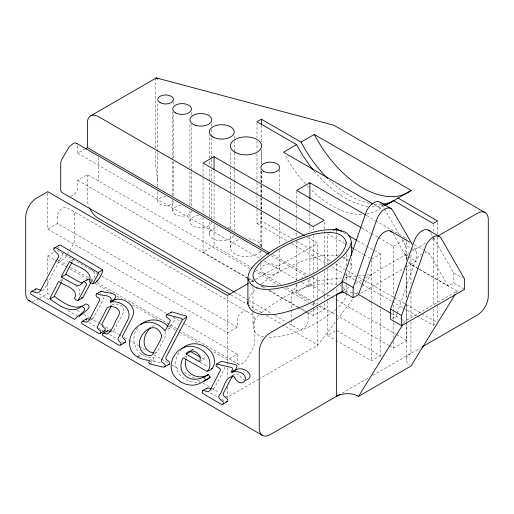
<?xml version="1.0" encoding="UTF-8"?>
<svg xmlns="http://www.w3.org/2000/svg" width="514" height="514" viewBox="0 0 514 514"><rect width="100%" height="100%" fill="white"/><g stroke="black" fill="none" stroke-linecap="round" stroke-linejoin="round"><path stroke-width="0.39" stroke-dasharray="2.57 1.93" d="M155.369 148.135L155.369 83.743L155.819 78.828M157.804 186.794L157.804 152.343M157.804 151.54L157.804 101.868M172.768 210.759L172.768 199.541M172.768 195.532L172.768 160.278M172.768 159.481L172.768 111.403M173.385 195.609L173.385 161.158M173.385 157.952L173.385 112.283M189.936 221.566L189.936 210.348M189.936 205.542L189.936 171.091M189.936 167.885L189.936 123.019M191.465 205.947L191.465 171.496M191.465 170.693L191.465 124.227M209.307 233.652L209.307 221.63M209.307 216.824L209.307 181.571M209.307 180.767L209.307 167.949M209.307 158.338L209.307 135.098M211.749 218.36L211.749 183.909M211.749 180.703L211.749 169.492M211.749 166.285L211.749 159.07M211.749 158.273L211.749 137.437M211.749 136.64L211.749 129.425M211.749 126.226L211.749 123.019M230.426 247.645L230.426 233.221M230.426 228.415L230.426 193.958M230.426 193.161L230.426 179.54M230.426 178.737L230.426 167.519M230.426 164.313L230.426 149.895M234.236 231.249L234.236 196.798M234.236 193.592L234.236 182.374M234.236 181.571L234.236 169.556M234.236 168.753L234.236 152.729M234.236 151.926L234.236 141.511M261.581 212.391L261.581 247.645A15.581 8.995 0 0 0 247.356 238.682M261.581 209.185L261.581 198.77M261.581 182.746L261.581 171.528M261.581 163.516L261.581 149.895M317.825 297.368L317.825 275.144M317.825 269.574L317.825 243.315L307.411 237.301M346.256 293.288C346.32 299.617 341.431 304.513 337.023 308.432M225.003 367.169L222.755 372.387L214.621 387.64L213.349 389.079L211.427 390.184M351.19 258.6C352.803 266.843 349.963 275.067 343.622 280.509M406.394 260.38L406.927 255.644L408.482 253.479M62.766 253.351L61.449 256.91L46.401 285.553L43.921 289.459L41.84 290.506M104.13 296.944L100.718 304.378L93.497 317.813L90.291 320.273M248.635 299.482C250.402 293.879 255.002 289.62 259.294 285.835M263.849 336.612C251.031 335.449 250.132 321.661 259.268 314.793M396.827 313.938L396.05 316.187L391.964 318.545M397.091 313.187L414.265 263.682A12.464 7.196 -60 0 1 421.576 253.865M186.376 358.001L186.942 356.465M199.509 361.702L203.981 359.119L204.508 354.711M150.043 361.792L153.236 359.948L153.737 357.93L149.645 357.436L145.083 355.996M61.532 282.006L62.856 279.275M72.455 261.395L73.579 259.268M67.366 254.591L69.274 251.282M69.66 250.62L73.097 244.664A6.232 3.598 -60 0 0 74.389 240.321L74.389 214.01A6.232 3.598 -60 0 0 73.097 211.158M297.041 284.146L292.46 292.087A6.232 3.598 -60 0 0 291.168 296.43L291.168 309.184M137.829 327.759C130.492 336.657 133.775 351.28 144.537 355.701M403.599 323.325L404.859 321.276L457.222 291.046L410.956 264.337A15.581 8.995 0 0 1 408.482 262.474M455.963 293.089L457.222 291.046M335.256 322.137L317.825 345.074L260.155 378.368M337.197 319.586L353.176 298.563M356.568 294.104L358.502 291.554M362.376 286.459L371.577 274.354L366.835 274.913M181.667 349.231C176.739 354.544 173.918 362.653 176.681 369.662A9.233 5.333 60 0 0 178.686 373.363C183.639 380 192.409 383.855 200.633 382.127M232.585 375.901C233.96 374.147 236.697 373.826 238.747 374.179L241.933 378.734L244.137 380.109M167.718 329.346L170.057 327.803C170.886 324.334 175.287 321.115 174.612 317.421M111.699 305.162C115.579 302.971 122.338 304.127 123.893 308.895C123.623 315.525 118.169 320.659 115.939 326.641C114.834 328.934 113.343 331.112 110.87 332.05M261.356 312.84C282.282 296.212 309.512 279.886 337.274 284.64M336.445 308.978C317.286 324.27 293.545 337.338 268.372 337.223M261.684 283.895L265.263 280.991A165.739 95.688 0 0 1 292.774 265.108C307.083 258.998 322.786 253.184 338.604 255.741M191.504 350.188L195.577 348.351M149.394 360.719L153.737 357.93M300.928 278.376L303.723 276.59A6.232 3.598 -60 0 1 305.926 275.999M154.791 353.459L156.815 352.27L157.663 351.152L164.821 337.685L165.977 334.383L165.636 331.324M77.691 146.092L77.691 153.262L84.617 149.266M70.489 196.476A6.232 3.598 -60 0 0 71.632 195.988L74.427 194.202A6.232 3.598 -60 0 0 77.691 187.404L77.691 180.228L87.386 174.631L249.772 268.385M47.731 193.27L47.731 229.071L57.427 223.474L237.192 327.264L237.192 320.087A6.232 3.598 -60 0 1 241.599 312.461L244.394 311.015L246.373 311.195M47.731 274.335L47.731 256.036L53.964 252.438M70.701 260.894L73.258 259.422M59.913 280.914L62.47 279.436M38.781 298.595L36.712 299.791A15.581 8.995 -60 0 1 31.842 301.294M39.469 298.204L47.731 293.43L50.507 295.036M90.631 281.177L93.831 279.333C93.985 276.75 95.341 273.615 93.426 271.276M203.043 217.602L203.043 252.091L214.062 245.737L254.938 269.33M110.189 305.862L112.103 304.757M256.981 209.076L256.981 223.5L261.388 220.956L292.607 238.984M328.87 232.868L332.937 230.516M250.427 282.225L254.597 279.822M255.291 279.417L317.825 243.315M366.572 213.978A90.978 52.524 60 0 0 380.392 208.209L383.862 206.21M137.367 356.722L141.838 354.14M137.99 357.082L142.462 354.506M149.645 363.931L154.116 361.348L160.317 362.813M191.144 350.246L193.058 349.141M296.674 284.949L296.674 292.158L309.891 284.525L325.124 293.321M184.513 357.063L186.428 355.958M237.192 327.264L227.496 332.86L47.731 229.071M301.885 282.7L308.13 286.304L317.825 280.708L341.54 277.907M371.577 259.088L380.392 254L380.392 307.68M378.375 237.577L393.608 246.367L404.184 240.263M404.846 239.884L406.825 238.74L406.825 241.143M342.825 290.95L349.668 286.998M355.148 283.837L362.678 279.487M365.415 277.907L409.022 252.734M411.65 251.217L426.157 242.839M432.377 239.248L435.833 237.256M57.427 223.474L57.427 216.304A6.232 3.598 -60 0 1 61.828 208.671L64.629 207.226L66.602 207.405L252.862 314.941A6.232 3.598 -60 0 1 254.154 317.793L254.154 344.11A6.232 3.598 -60 0 1 252.862 348.453L246.373 359.704A6.232 3.598 -60 0 1 243.257 362.987L240.456 364.432A6.232 3.598 -60 0 1 237.192 361.4L237.192 354.23L227.496 359.826L212.231 351.011M306.048 312.069L308.13 313.27L317.825 307.674L317.825 345.074L283.105 325.028M307.655 312.493L313.199 315.692L324.212 309.332L324.212 302.913M360.68 293.365L403.76 268.488M406.542 266.882L416.167 261.33L416.167 251.153L413.764 246.99M231.788 375.965L233.703 374.86M327.514 300.953L327.514 335.404L336.329 330.316L380.392 355.752L380.392 308.484M225.415 396.018L227.496 397.219L259.461 378.767M419.032 269.285L448.163 286.099L453.618 282.951L464.63 289.311M335.777 340.172L371.577 360.841L380.392 355.752M389.451 345.723L393.608 348.126L406.825 340.493L406.825 323.666M417.265 316.039L433.225 325.253L437.003 323.075M342.125 393.107L367.851 378.259M372.721 375.445L420.632 347.785M151.893 326.673L156.166 325.118M112.001 331.331L112.784 330.945M212.79 389.271L213.349 389.079M155.1 352.989L156.07 352.726M344.701 277.528L357.352 276.037M358.142 275.941L366.045 275.003M339.96 285.688L341.296 286.272M201.841 358.04L203.981 359.119M343.506 257.084L348.036 259.827M101.656 329.969L102.999 330.675M199.927 362.209L208.074 366.867M374.16 204.611L380.392 208.209M366.668 215.552L374.976 220.352M375.67 220.75L406.825 238.74M401.954 239.241L405.148 244.792L410.654 247.973M411.341 248.371L416.167 251.153M433.643 238.078L453.618 272.773L462.568 277.945M361.76 227.978L370.761 233.176M371.455 233.574L377.681 237.172M406.857 255.953L405.148 254.97L405.148 244.792M408.187 256.724L416.167 261.33M418.338 268.88L410.712 264.479L408.739 261.054M343.217 232.534L345.967 234.127M357.673 240.886L365.936 245.653M366.623 246.052L380.392 254M344.727 243.585L327.514 233.652L327.514 264.093M345.414 243.983L348.858 245.968M354.364 249.149L363.314 254.321M364.008 254.713L370.202 258.291M342.35 257.475L348.254 260.881M296.771 241.387L330.772 261.016M335.629 263.817L355.752 275.44M358.528 277.04L362.691 279.443M363.385 279.841L420.979 313.097M421.673 313.495L436.939 322.31M256.981 223.5L287.512 241.124M291.676 243.527L327.058 263.958M331.916 266.766L343.712 273.577M344.406 273.975L354.814 279.982M355.508 280.387L361.059 283.587M361.753 283.991L391.591 301.217M392.285 301.615L402.693 307.623M403.387 308.027L416.571 315.635M391.886 313.784L400.791 318.931M401.473 319.322L404.859 321.276M272.69 254.655L308.104 275.099M312.268 277.502L317.825 280.708M271.443 255.843L306.145 275.883M327.893 294.92L330.663 296.52M331.357 296.919L335.514 299.315M336.201 299.72L395.748 334.094M396.442 334.498L406.825 340.493M77.691 153.262L259.544 258.259M264.402 261.061L297.028 279.899M296.674 292.158L311.908 300.953M312.602 301.352L317.446 304.153M320.216 305.753L335.449 314.542M336.143 314.947L388.764 345.324M255.625 269.734L281.261 284.531M286.806 287.731L310.36 301.332M313.129 302.932L317.98 305.727M318.674 306.132L324.212 309.332M253.942 270.794L278.247 284.827M284.493 288.431L308.798 302.463M311.574 304.07L315.043 306.074M315.744 306.472L317.825 307.674M203.043 252.091L248.076 278.093M248.77 278.492L253.62 281.293M262.622 286.491L266.091 288.489M269.554 290.494L300.035 308.092M300.729 308.49L306.961 312.088M77.691 180.228L247.048 278.01M247.742 278.408L254.687 282.417M260.932 286.022L265.096 288.425M268.565 290.429L297.722 307.263M298.416 307.661L305.355 311.67M327.514 335.404L335.089 339.78M234.847 292.331L248.281 300.086M248.731 300.343L271.887 313.713M274.662 315.32L286.208 321.982M288.99 323.589L298.955 329.339A6.232 3.598 -60 0 0 302.071 329.031L304.866 327.245A6.232 3.598 -60 0 0 308.13 320.447L308.13 313.27M231.024 294.959L246.996 304.179M247.69 304.584L262.969 313.399M266.438 315.403L282.411 324.623M98.373 274.084L57.427 250.44L57.427 252.033M99.067 274.482L101.149 275.684M101.843 276.089L166.395 313.354M173.334 317.363L180.279 321.366M184.442 323.775L237.192 354.23M58.712 260.463L66.351 264.877M70.514 267.28L89.95 278.498M90.644 278.896L94.113 280.901M96.889 282.507L169.768 324.585M170.462 324.983L178.095 329.39M178.788 329.789L238.483 364.253M47.731 256.036L56.752 261.247M57.446 261.645L69.249 268.456M69.943 268.861L86.603 278.479M90.766 280.882L94.235 282.886M94.929 283.285L111.589 292.903M117.141 296.109L121.998 298.917M132.406 304.924L157.393 319.348M169.196 326.165L176.135 330.168M179.604 332.172L198.346 342.992M76.882 310.263L80.351 312.268M83.821 314.266L89.378 317.472M90.072 317.877L98.399 322.683M99.093 323.088L101.174 324.289M101.868 324.687L118.528 334.306M119.222 334.704L121.304 335.905M124.08 337.512L128.243 339.915M128.937 340.319L138.658 345.928M139.352 346.327L145.597 349.931M153.924 354.744L160.869 358.753M161.563 359.151L168.502 363.16M171.972 365.158L180.298 369.971M184.468 372.374L194.877 378.388M197.652 379.987L200.428 381.594M203.203 383.193L210.843 387.601M211.537 388.006L219.17 392.413M39.013 293.828L49.35 299.784M67.964 310.501L77.614 316.059M88.845 322.599L97.615 327.662M98.29 328.054L100.988 329.615M414.432 244.857L423.292 249.99M423.979 250.382L428.753 253.145M210.624 392.953L217.563 396.969M221.727 399.372L225.19 401.376M109.469 334.511L116.922 338.842M121.67 341.604L123.026 342.388M169.202 327.983L169.639 328.24M75.25 285.733C79.509 287.41 81.206 291.881 78.944 295.903L79.098 296.398M154.116 361.348L153.236 359.948M90.862 268.95L92.366 270.184M86.892 321.372L86.121 320.428M343.089 287.512L345.061 289.729L346.07 292.607M58.5 248.153L57.941 246.861M90.792 280.683L91.139 281.242M430.449 232.527L433.244 237.384M448.163 286.099L430.032 254.597A12.464 7.196 -60 0 0 424.969 252.425M381.581 203.852L383.977 208.016M384.376 208.71L399.16 234.384M392.972 233.658L407.165 258.311M100.802 293.828L100.378 292.762M34.991 290.751L35.466 291.605M106.925 332.288L107.175 332.905M350.452 262.885L351.113 264.845L351.19 268.141M206.602 389.798L206.699 390.177M157.837 180.343L155.819 167.866L155.369 151.315M453.618 272.773L453.618 282.951M437.632 222.556L437.632 236.177M437.632 236.98L437.632 305.078M437.632 305.881L437.632 320.306M433.225 224.297L433.225 231.512M433.225 238.721L433.225 306.023M433.225 309.229L433.225 325.253M410.956 254.822L410.956 285.264M410.956 291.676L410.956 318.918M410.956 322.124L410.956 353.369A15.581 8.995 0 0 0 409.613 365.203M406.825 241.94L406.825 257.964M406.825 264.376L406.825 297.227M406.825 303.639L406.825 322.863M406.394 267.588L406.394 298.036M406.394 305.245L406.394 322.072M406.394 322.876L406.394 359.729M393.608 246.367L393.608 297.645M393.608 304.86L393.608 311.266M393.608 312.069L393.608 321.68M393.608 322.484L393.608 337.711M393.608 341.714L393.608 348.126M371.577 259.891L371.577 302.354M371.577 303.157L371.577 360.841M346.256 248.776L346.256 250.363M346.256 254.34L346.256 266.265M346.256 273.416L346.256 283.754M346.256 284.544L346.256 292.498M336.329 230.966L336.329 256.602M336.329 263.817L336.329 285.45M336.329 288.656L336.329 293.462M327.514 268.906L327.514 291.335M327.514 294.541L327.514 300.15M324.212 221.9L324.212 230.722M324.212 231.525L324.212 266.014M324.212 270.827L324.212 295.691M324.212 296.494L324.212 302.11M317.825 298.159L317.825 303.71M313.199 227.458L313.199 231.467M313.199 235.476L313.199 272.375M313.199 277.187L313.199 299.649M313.199 302.855L313.199 308.471M313.199 309.274L313.199 315.692M309.891 199.599L309.891 212.417M309.891 213.22L309.891 225.235M309.891 226.038L309.891 231.647M309.891 236.453L309.891 274.11M309.891 278.922L309.891 284.525M308.13 279.931L308.13 286.304M296.674 191.208L296.674 204.829M296.674 205.626L296.674 217.647M296.674 218.45L296.674 229.662M296.674 232.868L296.674 236.877M296.674 241.683L296.674 280.143M291.168 309.981L291.168 319.547M291.168 320.351L291.168 322.741A6.232 3.598 -60 0 0 292.46 325.593M279.584 169.916L279.584 193.148M279.584 196.354L279.584 205.966M279.584 209.172L279.584 221.99M279.584 222.793L279.584 244.426M279.584 250.035L279.584 269.265M261.581 185.946L261.581 195.564M261.388 125.609L261.388 141.633M261.388 149.645L261.388 164.069M261.388 171.278L261.388 184.096M261.388 184.899L261.388 196.92M261.388 197.717L261.388 211.338M261.388 212.141L261.388 220.956M260.894 170.712L260.894 184.333M260.894 185.136L260.894 197.158M260.894 197.954L260.894 209.172M260.894 212.378L260.894 246.829M260.894 250.838L260.894 257.244M260.894 260.45L260.894 262.853M260.894 263.656L260.894 269.265M256.981 122.544L256.981 137.771M256.981 140.971L256.981 150.589M256.981 153.795L256.981 181.834M256.981 182.637L256.981 194.652M256.981 195.455L256.981 208.273M252.972 279.301L252.972 286.459M252.972 287.249L252.972 311.099M252.972 311.895L252.972 325.407M234.236 135.902L234.236 140.707M227.496 296.263L227.496 361.419M227.496 362.209L227.496 364.599M227.496 367.78L227.496 377.327M227.496 386.875L227.496 397.219M214.062 171.136L214.062 181.564M214.062 184.77L214.062 219.266M214.062 224.078L214.062 245.737M209.307 161.544L209.307 164.743M203.043 164.66L203.043 177.497M203.043 178.3L203.043 213.593M191.465 112.206L191.465 115.412M173.385 101.868L173.385 105.068M157.804 191.6L157.804 201.218M98.399 157.2L98.399 180.992M87.386 174.631L87.386 199.31A15.581 8.995 60 0 0 88.864 206.519M47.731 279.108L47.731 293.43M66.602 255.914A6.232 3.598 -60 0 1 63.485 259.204L60.691 260.643A6.232 3.598 -60 0 1 57.574 258.844M361.535 214.428A90.978 52.524 60 0 1 311.15 189.692M308.998 187.552A90.978 52.524 60 0 1 307.398 185.901M305.303 183.639A90.978 52.524 60 0 1 284.897 154.92M383.515 205.542A90.978 52.524 60 0 1 371.718 206.769M367.883 206.397A90.978 52.524 60 0 1 313.887 170.706M381.311 204.161A90.978 52.524 60 0 1 373.839 204.045M369.148 203.306A90.978 52.524 60 0 1 329.275 180.067M260.399 251.083A15.581 8.995 0 0 1 234.847 253.916A15.581 8.995 0 0 1 240.423 239.248M233.806 235.515A12.464 7.196 0 0 1 213.252 238.901A12.464 7.196 0 0 1 217.769 226.835M228.004 227.419A12.464 7.196 0 0 1 232.566 230.054M211.704 222.112A10.903 6.296 0 0 1 200.685 227.863A10.903 6.296 0 0 1 189.955 221.932A10.903 6.296 0 0 1 199.419 215.327M191.465 210.759A9.348 5.397 0 0 1 182.521 216.15A9.348 5.397 0 0 1 172.807 211.228A9.348 5.397 0 0 1 180.896 205.407M173.385 201.218A7.787 4.497 0 0 1 164.917 205.696A7.787 4.497 0 0 1 157.92 200.434A7.787 4.497 0 0 1 167.609 196.875M345.549 292.01A15.581 8.995 0 0 1 357.384 293.937M406.632 259.538A15.581 8.995 0 0 1 406.394 257.977M92.205 319.168A5.988 3.457 60 0 1 90.83 319.509M263.631 273.082A9.348 5.397 0 0 0 279.269 270.66A9.348 5.397 0 0 0 267.82 264.055A9.348 5.397 0 0 0 263.631 273.082"/><path stroke-width="0.77" d="M342.62 281.582C324.083 297.786 301.165 309.499 276.911 314.08C267.331 315.294 250.671 316.136 247.902 303.941L247.902 278.498C248.159 268.115 258.131 261.542 265.263 255.548A165.739 95.688 0 0 1 292.774 239.665C307.295 233.452 323.274 227.606 339.317 230.4C353.112 232.032 352.148 244.568 351.19 255.419M247.902 303.941L247.973 301.699M41.184 290.352L37.027 288.868L35.877 288.952L30.956 291.817L30.519 293.333L30.776 293.963L34.541 296.411L74.639 319.412C76.554 316.213 90.862 309.396 81.411 306.46C71.022 314.825 58.551 305.072 50.044 298.962L50.134 297.998L58.384 281.858L58.975 281.608C64.475 285.823 79.342 288.611 74.472 298.48L75.873 299.99L77.73 300.472L82.69 297.734L90.997 282.488M79.111 316.83C81.026 313.636 95.334 306.819 85.883 303.877C75.494 312.249 63.023 302.489 54.516 296.385L54.606 295.415L61.205 282.687M89.558 279.655L88.286 279.044L83.358 281.871L80.036 285.097L77.775 285.675L73.264 283.799L61.815 277.322L61.584 276.012L69.429 261.632C75.911 266.805 93.792 269.934 89.359 281.916C95.527 287.981 101.419 274.919 102.832 271.039L102.768 270.004L99.414 267.884L60.292 245.146L58.66 245.435L53.707 248.461C53.109 252.747 62.233 253.627 56.977 259.493L39.931 291.489L37.368 293.089L32.555 291.451L31.405 291.528M82.246 283.092L77.736 281.216L65.965 274.36L66.055 273.429L72.076 262.101M110.523 331.312L107.811 330.624L102.896 333.451L102.421 334.306L102.704 335.488L119.229 345.363L121.028 344.855C122.287 341.81 115.714 340.692 118.747 337.268L127.511 320.453C133.512 309.685 120.764 299.662 110.529 302.187L110.304 301.249L111.448 299C109.386 294.162 101.142 296.295 97.159 293.687L96.343 294.021L96.034 295.878L96.915 296.976L99.183 298.281L99.658 299.527L99.305 300.87L89.025 320.395L87.733 321.751A5.988 3.457 60 0 1 85.555 321.937L82.259 321.314C80.544 322.406 82.394 324.373 83.698 324.79L99.196 333.612L104.779 330.81L105.441 329.808A1.446 0.835 60 0 0 104.952 328.44L102.267 326.107L101.868 324.128L110.979 306.537M120.649 345.093L125.5 342.279C126.759 339.227 120.186 338.109 123.219 334.685L131.982 317.877C137.983 307.102 125.236 297.079 115.001 299.604L114.776 298.666L115.92 296.424C113.857 291.579 105.614 293.712 101.631 291.104L96.709 293.777M186.71 316.965L186.479 318.346L166.022 357.23C164.615 360.153 169.543 360.545 169.819 363.09L169.196 364.407L163.6 367.227L149.645 363.931L148.764 362.531L149.394 360.719L149.015 360.372C109.18 356.459 138.581 301.3 165.167 330.823L170.372 320.961L169.581 319.348L166.311 316.836L166.15 315.975L166.819 314.645L171.715 311.914L186.087 316.001L186.71 316.965L182.29 319.837L161.55 359.813C160.143 362.736 165.071 363.122 165.347 365.672L164.724 366.99M351.19 242.704C348.768 252.67 339.548 258.902 331.896 264.851C318.654 273.904 304.172 281.235 288.81 285.932C276.93 288.746 252.869 294.798 247.902 278.498M186.036 359.299C181.673 372.052 197.729 381.369 208.234 374.597L210.181 377.122L209.551 377.983L205.619 380.379M106.893 331.729L107.368 330.875M392.002 232.167A12.464 7.196 -60 0 0 376.813 242.062L358.592 294.567L353.157 297.709L342.138 291.348L342.138 281.171L365.814 212.937A12.464 7.196 -60 0 1 381.002 203.043M353.157 297.709L353.157 287.532L376.833 219.298A12.464 7.196 -60 0 1 384.716 209.127A12.464 7.196 -60 0 1 392.593 210.213L412.17 244.214M401.62 325.69L401.62 315.512L425.296 247.279A12.464 7.196 -60 0 1 433.186 237.108A12.464 7.196 -60 0 1 441.063 238.194L464.63 279.134L464.63 289.311L401.62 325.69L390.608 319.329L390.608 309.152L414.284 240.918A12.464 7.196 -60 0 1 429.466 231.024M211.273 388.982L208.054 387.922L206.949 388.16L202.477 390.736L202.227 392.76L206.153 395.536L221.412 404.364L222.903 404.197L227.798 401.331C228.948 397.65 221.065 396.949 223.654 392.606L232.193 376.544M206.634 388.854L206.949 388.16M86.069 319.528L87.361 318.596L90.027 319.355M155.819 78.828L156.346 77.91L333.882 125.262L485.075 212.552M343.551 292.241L339.793 293.134L336.567 294.567L336.567 396.32A15.581 8.995 0 0 1 358.592 396.32L402.758 324.687M455.121 294.458L410.956 366.09L358.592 396.32M170.744 312.93L171.291 312.062M245.776 380.373C257.071 376.158 243.257 365.627 236.35 369.65L236.042 368.936L237.076 365.91L235.862 364.644L221.444 361.361L216.722 364.034L216.015 365.101L216.317 366.251L220.043 368.756L220.48 370.189L210.149 390.222L208.318 391.854L203.583 390.505L202.477 390.736M210.181 377.122C204.039 381.15 197.511 386.438 189.512 384.96C183.485 384.17 177.857 380.79 174.214 375.946A9.233 5.333 60 0 1 172.209 372.239C167.211 359.254 180.183 343.011 194.144 346.712C200.107 348.28 206.03 351.961 208.684 357.731C210.13 361.772 211.113 368.782 206.994 371.391L183.235 357.802C180.028 362.878 179.99 370.151 184.25 374.661C190.585 381.979 201.302 379.48 208.234 374.597M35.113 289.652L35.877 288.952M78.218 300.317L86.789 284.358L85.78 282.726L83.814 281.627L83.358 281.871M86.815 280.336L87.83 279.295M92.97 283.484L98.36 273.621L98.296 272.587L55.82 247.729L54.188 248.018M150.563 327.643C145.764 332.185 142.616 339.561 144.807 346.089A6.412 3.701 60 0 0 146.875 349.559L149.535 351.807L153.988 353.047M58.178 245.878L58.66 245.435M182.817 348.216C190.649 340.673 203.705 343.384 210.438 351.017C215.694 356.446 216.735 368.891 207.701 371.153M140.765 324.527C148.591 317.678 161.749 318.635 168.245 326.808M100.307 333.387L100.969 332.391A1.446 0.835 60 0 0 100.481 331.022L97.795 328.69L97.397 326.705L107.227 307.745C112.058 304.346 122.39 308.76 118.663 315.467C114.731 321.276 113.369 329.686 107.529 333.914C105.903 334.556 104.432 332.314 102.896 333.451M100.815 291.438L101.181 291.194M222.903 404.197L223.327 403.914C224.477 400.226 216.593 399.532 219.182 395.182C224.213 389.965 224.303 375.297 234.275 376.762C235.74 381.189 242.544 386.322 245.236 379.865C246.855 372.952 237.031 370.337 231.878 372.232L231.57 371.519L232.604 369.071L232.052 367.568L216.722 364.034M90.612 115.862L156.346 77.91L157.033 78.128L157.837 79.458M85.311 148.867L87.386 147.666L269.914 253.049M327.656 178.48A90.978 52.524 60 0 1 301.043 142.095L261.388 119.203L256.981 121.741L296.636 144.64A90.978 52.524 60 0 0 313.386 170.095M214.062 156.699L203.043 163.06L313.199 226.655L324.212 220.294L214.062 156.699L214.062 169.53M61.494 276.943L65.965 274.36M296.636 144.64L283.458 152.247L372.772 203.814M301.043 142.095L314.26 134.462L411.194 190.424L397.977 198.057A90.978 52.524 60 0 1 382.75 204.019M50.044 298.962L54.516 296.385M98.296 272.587L102.768 270.004M365.974 215.154L309.891 182.772L296.674 190.405L361.066 227.58M110.24 301.654L114.712 299.071M110.529 302.187L115.001 299.604M82.259 321.314L86.731 318.738M333.618 230.124L336.329 228.563L341.836 231.743M248.346 283.432L227.496 295.466L47.731 191.677L36.712 198.038A15.581 8.995 -60 0 0 25.7 217.114L25.7 293.43A15.581 8.995 -60 0 0 30.397 301.14M385.243 205.407L393.57 200.601L433.225 223.5L437.632 220.956L397.977 198.057M186.177 354.152L199.509 361.702C203.293 353.934 191.324 347.046 186.094 353.529L186.177 354.152L190.649 351.57L200.454 357.256M342.138 291.348L270.236 332.86A15.581 8.995 -60 0 0 259.223 351.936L259.223 428.252A15.581 8.995 -60 0 0 270.236 434.613L340.043 394.315M437.902 236.061L477.288 213.323A15.581 8.995 -60 0 1 488.3 219.684L488.3 296A15.581 8.995 -60 0 1 477.288 315.076L422.013 346.989M231.615 371.943L236.087 369.36M231.878 372.232L236.35 369.65M169.196 364.407L168.072 364.651M203.499 381.279L204.919 380.733M166.819 314.645L181.32 318.346L182.29 319.837M211.466 368.814L212.173 368.57M82.69 297.734L81.334 297.857M97.442 280.901L96.568 280.959M103.667 331.029L104.779 330.81M123.701 342.787L125.12 342.517M225.884 401.781L227.374 401.614M380.302 202.4L391.315 208.761M428.766 230.381L439.785 236.742M390.486 231.056L409.658 242.094M348.723 235.714L356.986 240.488M350.927 247.163L353.677 248.75M304.629 235.701L98.399 116.633A15.581 8.995 60 0 0 87.386 122.994L87.386 147.666M342.138 281.171L353.157 287.532M390.608 309.152L401.62 315.512M358.592 294.567L391.193 313.386M76.4 143.239L268.668 254.244M234.403 292.074L62.021 192.551A6.232 3.598 -60 0 1 60.729 189.698L60.729 163.388A6.232 3.598 -60 0 1 62.021 159.044L69.429 146.458L73.284 143.547A6.232 3.598 -60 0 1 77.1 143.888M230.33 294.561L98.399 218.386A15.581 8.995 60 0 1 89.378 207.752M28.925 300.561L262.448 435.384M203.762 377.18L205.709 379.705M190.566 350.946L190.649 351.57M336.329 228.563L336.329 230.163M309.891 182.772L309.891 198.796M261.388 119.203L261.388 124.806M393.57 200.601A90.978 52.524 60 0 1 384.247 205.324M411.194 190.424A90.978 52.524 60 0 1 314.26 134.462M373.068 203.955A90.978 52.524 60 0 1 371.506 203.737M161.518 335.424L161.505 336.966L160.349 340.268L152.343 354.853L150.628 355.572L148.276 355.489L145.064 354.39L142.404 352.141A6.412 3.701 60 0 1 140.335 348.672C134.527 335.745 155.575 317.009 161.518 335.424M346.256 242.415C344.341 257.231 327.54 264.228 316.695 271.822C306.106 277.489 295.023 282.475 283.253 285.09C273.358 287.249 253.46 288.701 252.972 274.534C256.017 263.354 267.344 257.148 276.134 250.864C287.872 243.707 300.459 237.802 313.803 234.352C324 232.232 342.452 229.308 346.256 242.415M263.631 171.323A9.348 5.397 0 0 0 279.269 168.907A9.348 5.397 0 0 0 267.82 162.295A9.348 5.397 0 0 0 263.631 171.323M160.085 102.639A7.787 4.497 0 0 0 173.115 100.628A7.787 4.497 0 0 0 163.58 95.116A7.787 4.497 0 0 0 160.085 102.639M175.505 112.817A9.348 5.397 0 0 0 191.144 110.401A9.348 5.397 0 0 0 179.694 103.789A9.348 5.397 0 0 0 175.505 112.817M195.391 125.268A10.903 6.296 0 0 0 211.749 119.813A10.903 6.296 0 0 0 195.391 114.359A10.903 6.296 0 0 0 195.391 125.268M212.957 136.981A12.464 7.196 0 0 0 233.806 133.756A12.464 7.196 0 0 0 218.546 124.947A12.464 7.196 0 0 0 212.957 136.981M234.988 152.247A15.581 8.995 0 0 0 261.054 148.212A15.581 8.995 0 0 0 241.972 137.199A15.581 8.995 0 0 0 234.988 152.247"/></g></svg>
